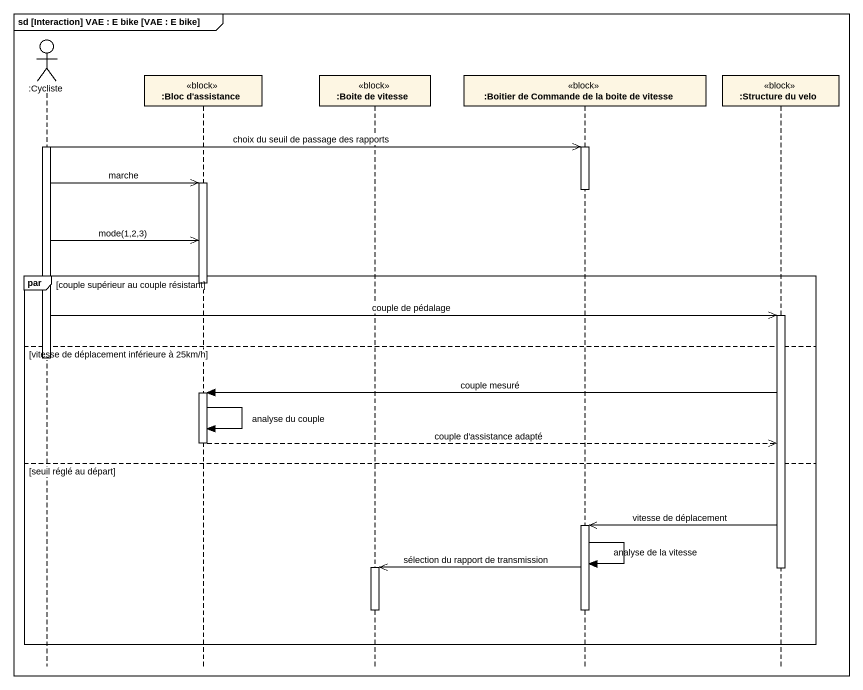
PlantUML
@startuml
mainframe sd [Interaction] VAE : E bike [VAE : E bike]
hide footbox
actor ":Cycliste" as Cycliste
participant ":Bloc d'assistance" as Bloc_d_assistance <<block>>
participant ":Boite de vitesse" as Boite_de_vitesse <<block>>
participant ":Boitier de Commande de la boite de vitesse" as Boitier_de_Commande_de_la <<block>>
participant ":Structure du velo" as Structure_du_velo <<block>>

activate Cycliste
Cycliste ->> Boitier_de_Commande_de_la : choix du seuil de passage des rapports
activate Boitier_de_Commande_de_la
Cycliste ->> Bloc_d_assistance : marche
activate Bloc_d_assistance
deactivate Boitier_de_Commande_de_la
Cycliste ->> Bloc_d_assistance : mode(1,2,3)
par couple supérieur au couple résistant
  deactivate Bloc_d_assistance
  Cycliste ->> Structure_du_velo : couple de pédalage
  activate Structure_du_velo
else vitesse de déplacement inférieure à 25km/h
  deactivate Cycliste
  Structure_du_velo -> Bloc_d_assistance : couple mesuré
  activate Bloc_d_assistance
  Bloc_d_assistance -> Bloc_d_assistance : analyse du couple
  Bloc_d_assistance -->> Structure_du_velo : couple d'assistance adapté
  deactivate Bloc_d_assistance
else seuil réglé au départ
  Structure_du_velo ->> Boitier_de_Commande_de_la : vitesse de déplacement
  activate Boitier_de_Commande_de_la
  Boitier_de_Commande_de_la -> Boitier_de_Commande_de_la : analyse de la vitesse
  Boitier_de_Commande_de_la ->> Boite_de_vitesse : sélection du rapport de transmission
  activate Boite_de_vitesse
  deactivate Structure_du_velo
  deactivate Boite_de_vitesse
  deactivate Boitier_de_Commande_de_la
end
@enduml
